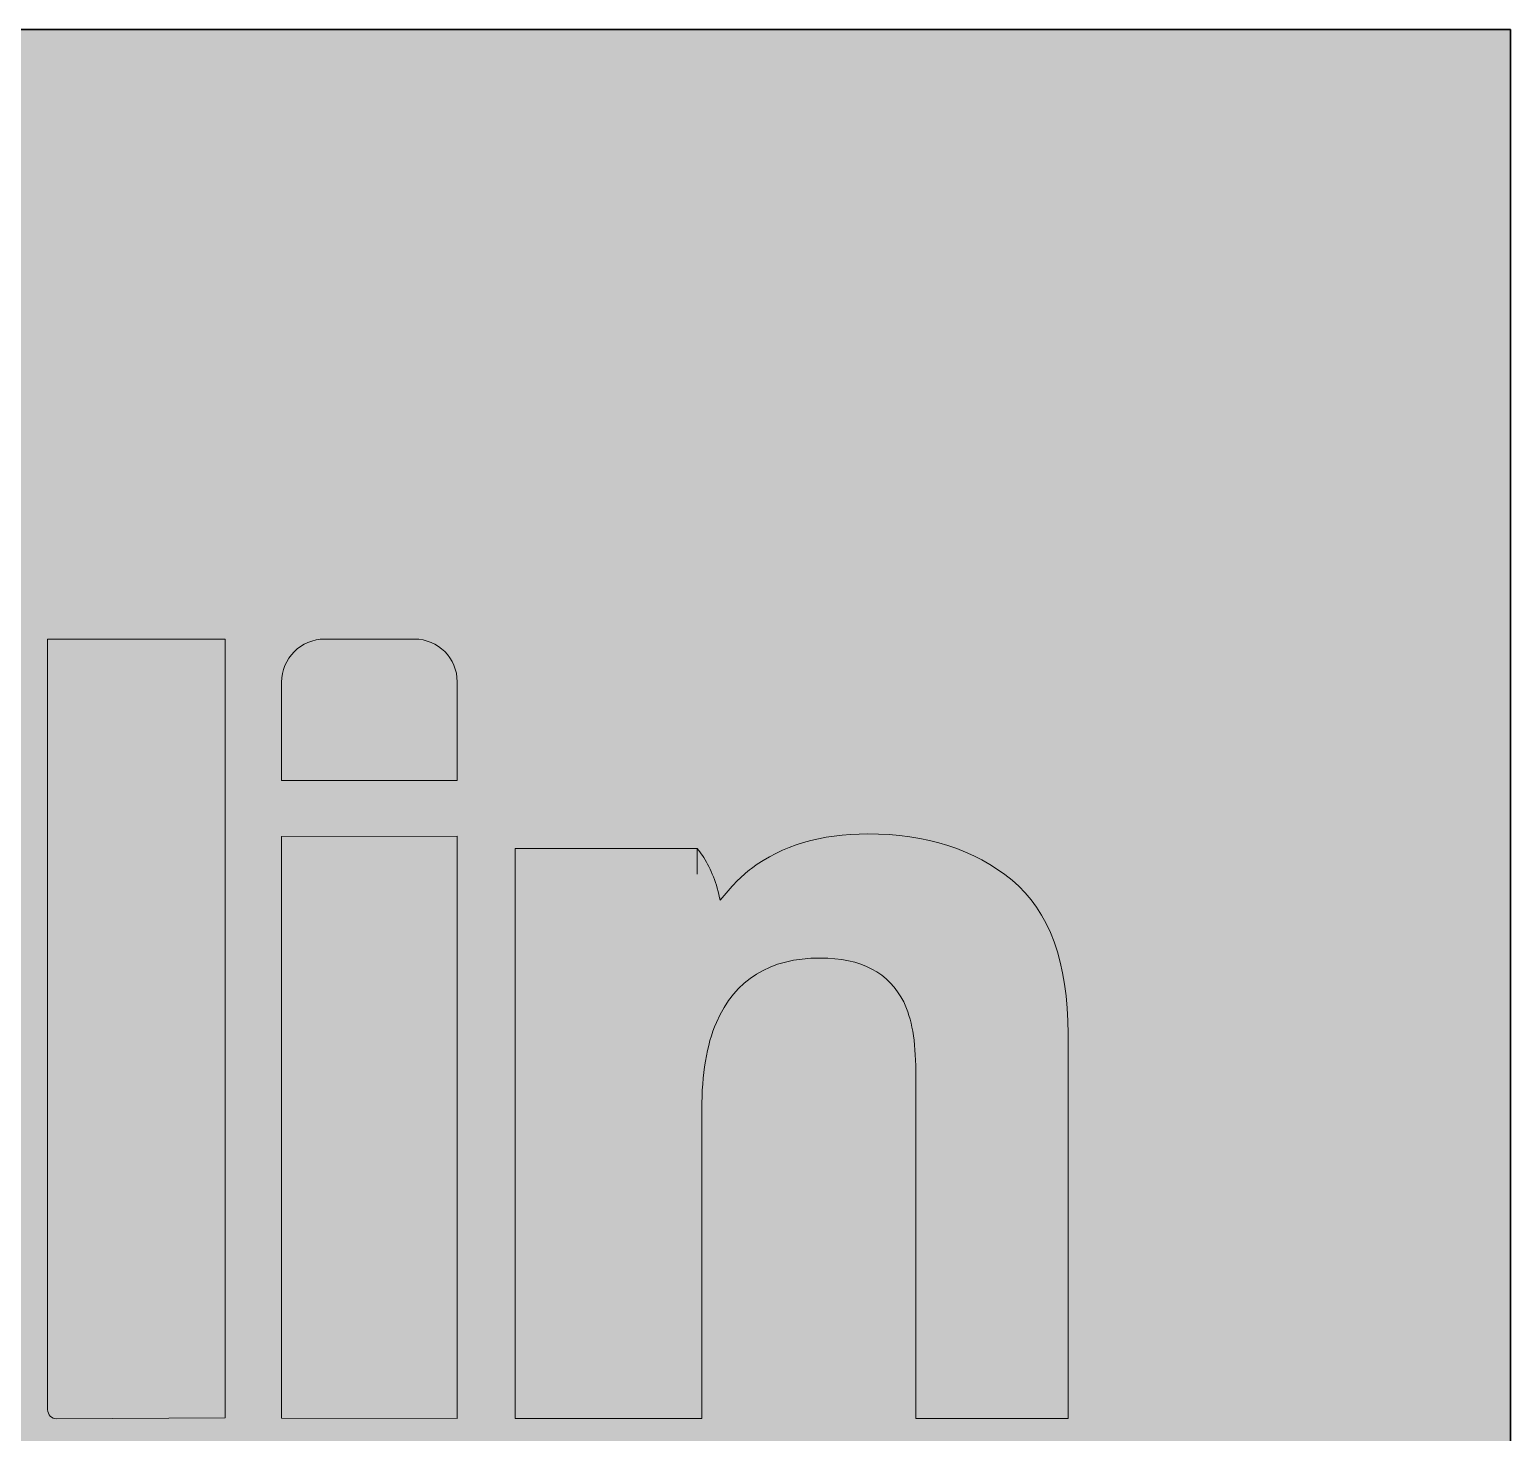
# Model space of a CAD drawing. Header units: centimetres. Extents: x -8 to 123, y -18 to 6.
# Drawn here: x 70.78 to 75.9, y -7.89 to -3.04 of the extents above; entities that cross this region are included whole.
import ezdxf

# ---------------------------------------------------------------- set-up
doc = ezdxf.new("R2010")
doc.units = ezdxf.units.CM
doc.header["$MEASUREMENT"] = 0
doc.layers.add('Layer 1', color=7, linetype='Continuous', lineweight=0)

msp = doc.modelspace()

# ---------------------------------------------------------------- hatches: boundary and pattern name
at = {"layer": 'Layer 1', "true_color": 0xf8f8f8, "transparency": 33554687}
h = msp.add_hatch(color=7, dxfattribs=at)
h.dxf.hatch_style = 2
h.paths.add_polyline_path([(75.8993, -10.384), (62.9248, -10.384), (62.9248, -3.0446), (75.8993, -3.0446)])
h = msp.add_hatch(color=7, dxfattribs=at)
h.dxf.hatch_style = 2
edge = h.paths.add_edge_path()
edge.add_spline(control_points=[(70.8449, -7.8113), (70.8457, -7.8306), (70.8584, -7.8433), (70.8757, -7.8432), (70.8757, -7.8432), (71.4587, -7.8406), (71.4587, -7.8406), (71.4587, -7.8406), (71.4588, -5.1499), (71.4588, -5.1499), (71.4588, -5.1499), (70.8448, -5.15), (70.8448, -5.15), (70.8448, -5.15), (70.8449, -7.8113), (70.8449, -7.8113)], knot_values=[0, 0, 0, 0, 1, 1, 1, 2, 2, 2, 3, 3, 3, 4, 4, 4, 5, 5, 5, 5], degree=3, periodic=0)
h = msp.add_hatch(color=7, dxfattribs=at)
h.dxf.hatch_style = 2
edge = h.paths.add_edge_path()
edge.add_spline(control_points=[(72.1124, -5.1501), (72.1124, -5.1501), (71.8024, -5.1501), (71.8024, -5.1501), (71.72, -5.1501), (71.6531, -5.2169), (71.6531, -5.2994), (71.6531, -5.2994), (71.6531, -5.6381), (71.6531, -5.6381), (71.6531, -5.6381), (72.2601, -5.6381), (72.2601, -5.6381), (72.2601, -5.6381), (72.2601, -5.2978), (72.2601, -5.2978), (72.2601, -5.2162), (72.194, -5.1501), (72.1124, -5.1501)], knot_values=[0, 0, 0, 0, 1, 1, 1, 2, 2, 2, 3, 3, 3, 4, 4, 4, 5, 5, 5, 6, 6, 6, 6], degree=3, periodic=0)
h = msp.add_hatch(color=7, dxfattribs=at)
h.dxf.hatch_style = 2
h.paths.add_polyline_path([(71.6531, -5.8321), (71.6531, -7.8416), (72.2601, -7.8423), (72.2595, -5.8314)])
h = msp.add_hatch(color=7, dxfattribs=at)
h.dxf.hatch_style = 2
edge = h.paths.add_edge_path()
edge.add_spline(control_points=[(74.371, -6.5141), (74.371, -6.2669), (74.3064, -6.0898), (74.1772, -5.9831), (74.0479, -5.8764), (73.8818, -5.823), (73.6786, -5.823), (73.5164, -5.823), (73.3823, -5.8628), (73.2765, -5.9424), (73.2418, -5.9687), (73.2056, -6.0061), (73.1684, -6.0522), (73.168, -6.0501), (73.1677, -6.0482), (73.1675, -6.0459), (73.1673, -6.0451), (73.1673, -6.0445), (73.167, -6.0437), (73.1537, -5.9832), (73.1326, -5.9354), (73.1072, -5.8979), (73.1015, -5.889), (73.0953, -5.8811), (73.0891, -5.8732), (73.0891, -5.8732), (73.0891, -5.8841), (73.0891, -5.8841), (73.0891, -5.8841), (73.089, -5.9619), (73.089, -5.9619), (73.089, -5.9619), (73.089, -5.8737), (73.089, -5.8737), (73.089, -5.8737), (72.4604, -5.8737), (72.4604, -5.8737), (72.4604, -5.8737), (72.4604, -7.842), (72.4604, -7.842), (72.4604, -7.842), (73.1053, -7.842), (73.1053, -7.842), (73.1053, -7.842), (73.1053, -6.7746), (73.1053, -6.7746), (73.1053, -6.6528), (73.122, -6.5527), (73.1557, -6.4743), (73.2206, -6.3259), (73.3402, -6.2518), (73.5145, -6.2518), (73.6563, -6.2518), (73.7525, -6.3024), (73.803, -6.4037), (73.8306, -6.4592), (73.8445, -6.5388), (73.8445, -6.6425), (73.8445, -6.6425), (73.8445, -7.842), (73.8445, -7.842), (73.8445, -7.842), (74.371, -7.842), (74.371, -7.842), (74.371, -7.842), (74.371, -6.5141), (74.371, -6.5141)], knot_values=[0, 0, 0, 0, 1, 1, 1, 2, 2, 2, 3, 3, 3, 4, 4, 4, 5, 5, 5, 6, 6, 6, 7, 7, 7, 8, 8, 8, 9, 9, 9, 10, 10, 10, 11, 11, 11, 12, 12, 12, 13, 13, 13, 14, 14, 14, 15, 15, 15, 16, 16, 16, 17, 17, 17, 18, 18, 18, 19, 19, 19, 20, 20, 20, 21, 21, 21, 22, 22, 22, 22], degree=3, periodic=0)

# ---------------------------------------------------------------- linework, layer by layer
at = {"layer": 'Layer 1', "color": 18, "lineweight": 35, "true_color": 0x000000}
msp.add_lwpolyline([(75.8993, -10.384), (62.9248, -10.384), (62.9248, -3.0446), (75.8993, -3.0446)], close=True, dxfattribs=at)
at = {"layer": 'Layer 1'}
msp.add_lwpolyline([(71.6531, -5.8321), (71.6531, -7.8416), (72.2601, -7.8423), (72.2595, -5.8314)], close=True, dxfattribs=at)
for points, knots in [([(70.8449, -7.8113), (70.8457, -7.8306), (70.8584, -7.8433), (70.8757, -7.8432), (70.8757, -7.8432), (71.4587, -7.8406), (71.4587, -7.8406), (71.4587, -7.8406), (71.4588, -5.1499), (71.4588, -5.1499), (71.4588, -5.1499), (70.8448, -5.15), (70.8448, -5.15), (70.8448, -5.15), (70.8449, -7.8113), (70.8449, -7.8113)], [0, 0, 0, 0, 1, 1, 1, 2, 2, 2, 3, 3, 3, 4, 4, 4, 5, 5, 5, 5]), ([(72.1124, -5.1501), (72.1124, -5.1501), (71.8024, -5.1501), (71.8024, -5.1501), (71.72, -5.1501), (71.6531, -5.2169), (71.6531, -5.2994), (71.6531, -5.2994), (71.6531, -5.6381), (71.6531, -5.6381), (71.6531, -5.6381), (72.2601, -5.6381), (72.2601, -5.6381), (72.2601, -5.6381), (72.2601, -5.2978), (72.2601, -5.2978), (72.2601, -5.2162), (72.194, -5.1501), (72.1124, -5.1501)], [0, 0, 0, 0, 1, 1, 1, 2, 2, 2, 3, 3, 3, 4, 4, 4, 5, 5, 5, 6, 6, 6, 6]), ([(74.371, -6.5141), (74.371, -6.2669), (74.3064, -6.0898), (74.1772, -5.9831), (74.0479, -5.8764), (73.8818, -5.823), (73.6786, -5.823), (73.5164, -5.823), (73.3823, -5.8628), (73.2765, -5.9424), (73.2418, -5.9687), (73.2056, -6.0061), (73.1684, -6.0522), (73.168, -6.0501), (73.1677, -6.0482), (73.1675, -6.0459), (73.1673, -6.0451), (73.1673, -6.0445), (73.167, -6.0437), (73.1537, -5.9832), (73.1326, -5.9354), (73.1072, -5.8979), (73.1015, -5.889), (73.0953, -5.8811), (73.0891, -5.8732), (73.0891, -5.8732), (73.0891, -5.8841), (73.0891, -5.8841), (73.0891, -5.8841), (73.089, -5.9619), (73.089, -5.9619), (73.089, -5.9619), (73.089, -5.8737), (73.089, -5.8737), (73.089, -5.8737), (72.4604, -5.8737), (72.4604, -5.8737), (72.4604, -5.8737), (72.4604, -7.842), (72.4604, -7.842), (72.4604, -7.842), (73.1053, -7.842), (73.1053, -7.842), (73.1053, -7.842), (73.1053, -6.7746), (73.1053, -6.7746), (73.1053, -6.6528), (73.122, -6.5527), (73.1557, -6.4743), (73.2206, -6.3259), (73.3402, -6.2518), (73.5145, -6.2518), (73.6563, -6.2518), (73.7525, -6.3024), (73.803, -6.4037), (73.8306, -6.4592), (73.8445, -6.5388), (73.8445, -6.6425), (73.8445, -6.6425), (73.8445, -7.842), (73.8445, -7.842), (73.8445, -7.842), (74.371, -7.842), (74.371, -7.842), (74.371, -7.842), (74.371, -6.5141), (74.371, -6.5141)], [0, 0, 0, 0, 1, 1, 1, 2, 2, 2, 3, 3, 3, 4, 4, 4, 5, 5, 5, 6, 6, 6, 7, 7, 7, 8, 8, 8, 9, 9, 9, 10, 10, 10, 11, 11, 11, 12, 12, 12, 13, 13, 13, 14, 14, 14, 15, 15, 15, 16, 16, 16, 17, 17, 17, 18, 18, 18, 19, 19, 19, 20, 20, 20, 21, 21, 21, 22, 22, 22, 22])]:
    msp.add_open_spline(points, degree=3, knots=knots, dxfattribs=at)

doc.saveas('drawing.dxf')
